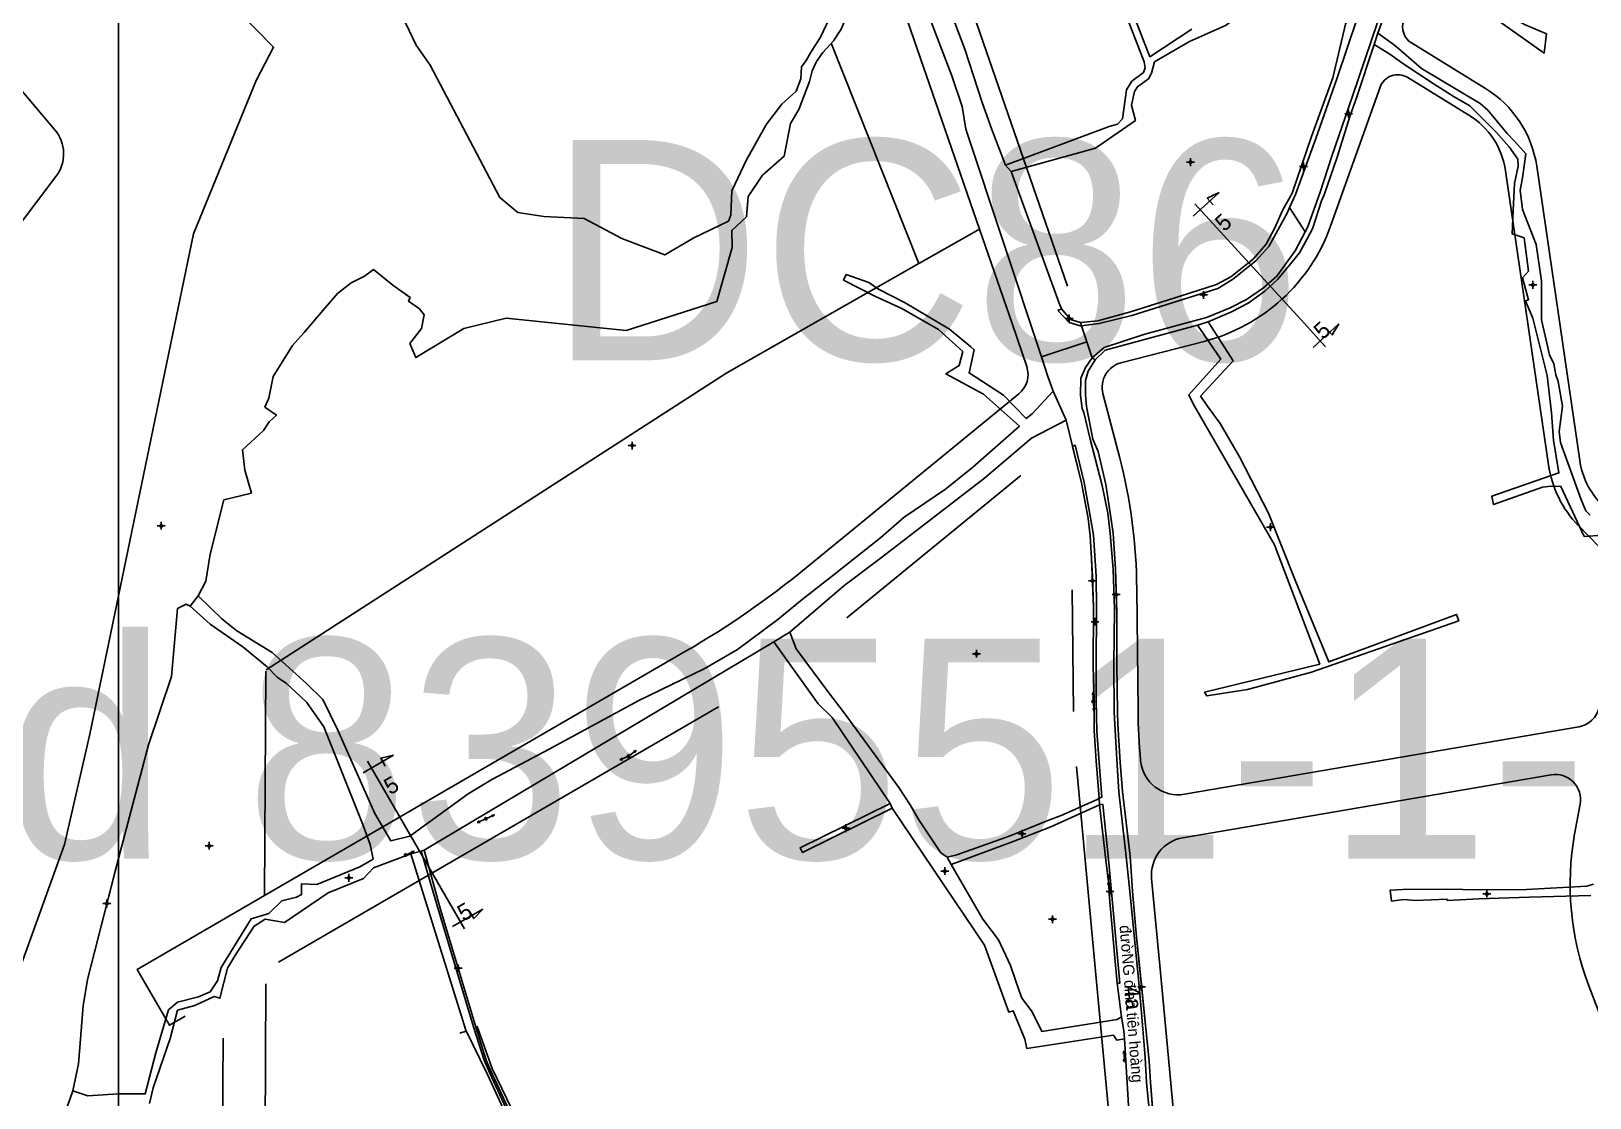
# Model space of a CAD drawing. Extents: x 548357 to 553070, y 1834500 to 1842500.
# Drawn here: x 550972.2 to 551467.6, y 1838139 to 1838478 of the extents above; entities that cross this region are included whole.
import ezdxf

# ---------------------------------------------------------------- set-up
doc = ezdxf.new("R2010")
doc.units = 0
for name, color, linetype in [('Level 10', 7, 'Continuous'), ('Level 11', 7, 'Continuous'), ('Level 13', 7, 'Continuous'), ('Level 2', 7, 'Continuous'), ('Level 24', 7, 'Continuous'), ('Level 30', 7, 'Continuous'), ('Level 4', 7, 'Continuous'), ('Level 52', 7, 'Continuous'), ('Level 55', 7, 'Continuous'), ('Level 61', 7, 'Continuous'), ('Level 62', 7, 'Continuous'), ('Level 7', 7, 'Continuous')]:
    doc.layers.add(name, color=color, linetype=linetype)

# ---------------------------------------------------------------- blocks, each defined once
blk = doc.blocks.new('LAIDI2')
at = {"layer": 'Level 24'}
for p, q in [((0, 0), (0.3, 0)), ((0, 0), (0, 0)), ((0.217, 0.029), (0.3, 0)), ((0.217, -0.029), (0.3, 0))]:
    blk.add_line(p, q, dxfattribs=at)
blk.add_circle((0, 0), 0.04, dxfattribs=at)

msp = doc.modelspace()

# ---------------------------------------------------------------- linework, layer by layer
at = {"layer": 'Level 10'}
for p, q in [((551400.19, 1838477.38), (551406.92, 1838496.11)), ((551399.03, 1838473.84), (551400.19, 1838477.38)), ((551281.9, 1838435.45), (551283.71, 1838433.45)), ((551372.19, 1838421.95), (551377.19, 1838414.27)), ((551305.74, 1838385.49), (551306.1, 1838384.4)), ((551306.1, 1838384.4), (551307.76, 1838379.3)), ((551342.92, 1838384.62), (551346.29, 1838385.68)), ((551293.31, 1838374.51), (551307.76, 1838379.3)), ((551307.76, 1838379.3), (551309.42, 1838374.2)), ((551309.42, 1838374.2), (551310.42, 1838373.57)), ((551297.01, 1838363.62), (551301.15, 1838354.45)), ((551301.15, 1838354.45), (551306.03, 1838334.46)), ((551309.28, 1838310.48), (551309.9, 1838294.89)), ((551316.83, 1838307.1), (551317.32, 1838292.45)), ((551022.77, 1838295.27), (551025.35, 1838298.62)), ((551208.31, 1838283.97), (551213.37, 1838286.99)), ((551097.12, 1838217.75), (551208.31, 1838283.97)), ((551245.27, 1838232.61), (551245.85, 1838231.11)), ((551311.64, 1838234.31), (551311.79, 1838232.12)), ((551092.9, 1838216.55), (551096.17, 1838217.45)), ((551096.17, 1838217.45), (551097.12, 1838217.75)), ((551097.12, 1838217.75), (551102.35, 1838198.86)), ((551263.37, 1838215.57), (551264.63, 1838213.16)), ((550990.09, 1838176.67), (551000, 1838215.06)), ((551323.58, 1838190.06), (551327.53, 1838150.7)), ((551317.37, 1838175.43), (551318.77, 1838164.81)), ((551327.53, 1838150.7), (551327.94, 1838144.01)), ((550984.64, 1838138.86), (550985.51, 1838141.24)), ((551327.94, 1838144.01), (551330.22, 1838115.33))]:
    msp.add_line(p, q, dxfattribs=at)
for points in [[(550961.87, 1838161.58), (550982.87, 1838219.58), (550990.87, 1838254.58), (551000, 1838298.56), (551023.87, 1838413.58), (551043.69, 1838462.33), (551049.25, 1838472.97), (551032.61, 1838490.02), (551026.99, 1838500), (551021.33, 1838510.07), (551008.69, 1838545.24), (551000.49, 1838548.63), (551000, 1838548.49), (550990.43, 1838545.81), (550971.35, 1838545.9)], [(551377.19, 1838414.27), (551377.9, 1838415.6), (551381.78, 1838426.57), (551385.6, 1838438.34), (551392.23, 1838457.39), (551400.13, 1838480.76), (551405.72, 1838496.55), (551407.1, 1838500), (551408.54, 1838503.6), (551416.34, 1838522.6), (551420.14, 1838530), (551420.69, 1838529.71), (551421.1, 1838529.37)], [(551250.53, 1838512.97), (551257.24, 1838502.91), (551261.03, 1838494.77), (551263.42, 1838487.14), (551263.75, 1838486.02), (551268.95, 1838472.33), (551274.43, 1838455.41), (551277.53, 1838446.82), (551281.9, 1838435.45)], [(551243.71, 1838507.71), (551254.11, 1838491.94), (551264.88, 1838463.83), (551268.13, 1838454.13), (551269.29, 1838446.9), (551293.31, 1838374.51)], [(551407.83, 1838499.21), (551429.39, 1838489.02), (551436.15, 1838486.55), (551441.5, 1838483.25), (551446.83, 1838480.2), (551453.81, 1838477.17), (551453.11, 1838471.05), (551438.87, 1838481.06), (551431.62, 1838485.05), (551406.92, 1838496.11)], [(551281.9, 1838435.45), (551314.88, 1838447.77), (551317.47, 1838448.53), (551319.06, 1838450.19), (551320.32, 1838459.4), (551322.06, 1838462.12), (551325.74, 1838464.89), (551326.26, 1838466.34), (551326, 1838468.31), (551314.69, 1838497.32)], [(551283.71, 1838433.45), (551310.51, 1838440.86), (551323.18, 1838449.69), (551321.98, 1838454.47), (551322.87, 1838458.82), (551323.81, 1838460.37), (551327.38, 1838462.92), (551328.26, 1838464.67), (551329.27, 1838468.26), (551340.36, 1838474.75), (551351.79, 1838479.86), (551359.33, 1838485.11), (551367.14, 1838489.18), (551373.74, 1838492.05), (551378.2, 1838496.22), (551386.25, 1838490.42), (551392.53, 1838485.69)], [(551318.77, 1838493.16), (551327.8, 1838469.91), (551341.15, 1838478.7)], [(551091.18, 1838480.67), (551094.56, 1838473.62), (551099, 1838467.22), (551121.18, 1838425.14), (551126.87, 1838420.44), (551135.12, 1838419.17), (551147.95, 1838418.49), (551159.91, 1838412.17), (551166.58, 1838409.57), (551173.62, 1838406.9), (551182.79, 1838412.33), (551193.88, 1838417.61), (551194.55, 1838419.51), (551194.93, 1838427.3), (551199.53, 1838437.18), (551205.96, 1838448.43), (551210.8, 1838454.79), (551215.39, 1838458.96), (551216.82, 1838462.88), (551217.07, 1838466.7), (551218.51, 1838468.76), (551219.94, 1838471.13), (551223.1, 1838476.1), (551227.87, 1838486.19)], [(551305.74, 1838385.49), (551311.24, 1838386.02), (551321.67, 1838388.8), (551337.43, 1838393.82), (551348.93, 1838397.48), (551353.48, 1838399.95), (551360.62, 1838405.6), (551364.78, 1838410.37), (551367.5, 1838415.49), (551369.98, 1838421.08), (551373.01, 1838426.58), (551379.14, 1838444.51), (551385.95, 1838463.18), (551389.95, 1838480.24), (551392.53, 1838485.69)], [(551392.53, 1838485.69), (551394.42, 1838484.75), (551393.77, 1838482.42), (551387.17, 1838462.86), (551380.48, 1838443.89), (551374.06, 1838426.12), (551372.19, 1838421.95)], [(551025.35, 1838298.62), (551027.7, 1838303.21), (551029.16, 1838311.85), (551033.49, 1838329.14), (551042.21, 1838331.2), (551040.17, 1838338.53), (551039.4, 1838345.02), (551046.03, 1838351.07), (551047.89, 1838353.83), (551050.19, 1838356.01), (551046.5, 1838358.54), (551047.72, 1838361.4), (551049.1, 1838368.31), (551055.32, 1838378.18), (551059, 1838382.27), (551063.14, 1838387.14), (551069.57, 1838394.61), (551073.91, 1838398.08), (551078.17, 1838400.2), (551081, 1838402.25), (551087.15, 1838397.26), (551092.65, 1838393.37), (551092.19, 1838392.25), (551095.62, 1838389.76), (551097.12, 1838387.87), (551096.25, 1838383.58), (551092.6, 1838378.76), (551094.52, 1838374.28), (551109.69, 1838383.52), (551123.22, 1838386.83), (551161.31, 1838382.92), (551190.2, 1838392.12), (551194.99, 1838409.29), (551194.91, 1838414.72), (551199.54, 1838419.08), (551200.15, 1838425.5), (551204.7, 1838432.32), (551211.51, 1838438.33), (551213.6, 1838448.7), (551216.19, 1838453.16), (551219.59, 1838461.99), (551220.45, 1838465.47), (551221.79, 1838468.42), (551223.81, 1838471.28), (551227.26, 1838474.99), (551229.64, 1838478.7)], [(551346.29, 1838385.68), (551353.71, 1838388.86), (551359.07, 1838391.58), (551364.34, 1838395.41), (551368.38, 1838399.09), (551371.62, 1838403.01), (551375.39, 1838407.59), (551377.86, 1838412.23), (551379.45, 1838415.23), (551382.38, 1838424.08), (551383.16, 1838425.97), (551387.26, 1838438.01), (551391.32, 1838450.9), (551393.43, 1838456.85), (551399.03, 1838473.84)], [(551399.03, 1838473.84), (551404.1, 1838470.68), (551408.45, 1838467.52), (551418.18, 1838461.22), (551424.5, 1838457.21), (551429.43, 1838454.29), (551437.9, 1838445.79), (551441.93, 1838441.24), (551444.69, 1838437.39), (551444.88, 1838435.08), (551443.72, 1838429.63), (551443.23, 1838421.03), (551442.92, 1838413.66), (551446.71, 1838412.33), (551448.11, 1838401.74), (551446.2, 1838399.61), (551448.15, 1838392.7), (551447.2, 1838392.31), (551449.5, 1838386.78), (551454.03, 1838368.61), (551455.47, 1838356.7), (551456.07, 1838348.03), (551457.77, 1838337.62), (551436.45, 1838330.25), (551437, 1838327.59), (551452.58, 1838333.07), (551455.28, 1838333.48), (551458.44, 1838333.33), (551465.82, 1838317.46), (551471.6, 1838317.82)], [(551400.19, 1838477.38), (551405.09, 1838473.92), (551406.81, 1838472.49), (551411.66, 1838468.33), (551414.11, 1838466.12), (551432.78, 1838455.01), (551435.16, 1838452.89), (551441.29, 1838445.54), (551443.81, 1838442.97), (551447.3, 1838439.09), (551446.2, 1838431.47), (551445.47, 1838427.49), (551446.23, 1838421.35), (551450.57, 1838410.25), (551452.22, 1838398.71), (551452.24, 1838386.34), (551454.81, 1838375.17), (551456.15, 1838372.26), (551456.79, 1838368.82), (551457.58, 1838366.72), (551458.91, 1838358.83), (551457.83, 1838350.81), (551458.32, 1838347.31), (551464.77, 1838329.42), (551466.36, 1838325.63), (551467.75, 1838324.2)], [(551283.71, 1838433.45), (551298.98, 1838391.54), (551299.74, 1838389.82)], [(551306.1, 1838384.4), (551311.71, 1838385.11), (551322.08, 1838387.63), (551349.36, 1838396.26), (551354.09, 1838399.1), (551361.48, 1838405.01), (551365.61, 1838409.59), (551371.43, 1838420.24), (551372.19, 1838421.95)], [(551309.42, 1838374.2), (551313.27, 1838377.46), (551326.17, 1838381.74), (551345.81, 1838387.01), (551353.26, 1838390.12), (551358.48, 1838392.75), (551363.92, 1838396.49), (551368.18, 1838400.15), (551373.99, 1838408.27), (551377.19, 1838414.27)], [(551025.35, 1838298.62), (551032.87, 1838291.25), (551037.64, 1838287.48), (551048.83, 1838280.58), (551059.76, 1838270.73), (551064.96, 1838265.63), (551069.56, 1838256.09), (551081.47, 1838229.39), (551086.59, 1838220.75), (551092.62, 1838222.23), (551111.13, 1838235.6), (551118.85, 1838240.32), (551136.89, 1838249.88), (551165.31, 1838265.33), (551186.16, 1838275.37), (551196.77, 1838281.56), (551209.51, 1838291.04), (551217.32, 1838297.46), (551227.42, 1838305.33), (551242.23, 1838317.09), (551249.73, 1838323.62), (551262.87, 1838332.44), (551271.48, 1838339.48), (551286.34, 1838352.47), (551274.92, 1838362.69), (551262.9, 1838369.12), (551267.17, 1838371.77), (551268.29, 1838376.24), (551260.61, 1838383.2), (551248.98, 1838389.91), (551240.57, 1838393.69), (551230.46, 1838398.93), (551231.23, 1838400.66), (551238.47, 1838398.19), (551241.56, 1838396.04), (551250, 1838391.68), (551264.06, 1838383.36), (551270.85, 1838377.7), (551271.94, 1838376.75), (551270.34, 1838369.4), (551281.26, 1838362.32), (551288.48, 1838354.9), (551290.32, 1838356.37), (551297.01, 1838363.62)], [(551299.74, 1838389.82), (551298.55, 1838389.25), (551302.18, 1838385.4), (551305.65, 1838384.34), (551306.1, 1838384.4)], [(551299.74, 1838389.82), (551302.56, 1838386.43), (551305.74, 1838385.49)], [(551310.42, 1838373.57), (551313.57, 1838376.64), (551342.92, 1838384.62)], [(551346.29, 1838385.68), (551354.27, 1838373.23), (551343.9, 1838362.04), (551346.58, 1838358.16), (551350.08, 1838353.39), (551356.32, 1838342.8), (551365.48, 1838324.88), (551373.98, 1838303.51), (551384.62, 1838277.6), (551425.19, 1838292.68), (551425.96, 1838290.63), (551379.14, 1838274.35), (551358.8, 1838268.79), (551345.88, 1838266.77), (551345.15, 1838267.96), (551381.79, 1838276.86), (551367.41, 1838314.82), (551341.56, 1838359.57), (551340.14, 1838362.47), (551350.29, 1838373.83), (551342.92, 1838384.62)], [(551293.31, 1838374.51), (551295.37, 1838368.31), (551297.01, 1838363.62)], [(551329.69, 1838114.05), (551326.74, 1838143.91), (551326.26, 1838151.82), (551325.13, 1838166.04), (551324.12, 1838176.7), (551321.44, 1838204.58), (551320.23, 1838215.73), (551317.96, 1838236.31), (551317.35, 1838244.87), (551316.62, 1838257.68), (551316.47, 1838261.69), (551316.38, 1838276.77), (551316.54, 1838294.22), (551316.15, 1838307.01), (551315.14, 1838318.39), (551314.39, 1838324.86), (551312.62, 1838333.66), (551308.85, 1838348.35), (551306.79, 1838356.79), (551306.29, 1838358.13), (551305.7, 1838362.27), (551305.83, 1838367.73), (551307.29, 1838371.14), (551309.42, 1838374.2)], [(551310.42, 1838373.57), (551308.2, 1838370.01), (551307.32, 1838367.04), (551307.35, 1838362.41), (551307.6, 1838358.78), (551309.69, 1838348.4), (551311.4, 1838344.5), (551313.78, 1838333.91), (551315.19, 1838325), (551316.15, 1838318.51), (551316.83, 1838307.1)], [(551213.37, 1838286.99), (551230.49, 1838301.77), (551242.51, 1838310.74), (551275.26, 1838335.94), (551290.13, 1838348.69), (551301.15, 1838354.45)], [(551306.03, 1838334.46), (551303.23, 1838345.99), (551304.06, 1838346.41), (551306.87, 1838334.59), (551308.94, 1838323.39), (551309.82, 1838317.91), (551310.72, 1838304.82), (551310.84, 1838294.81), (551310.7, 1838276.01), (551310.73, 1838265.34), (551310.93, 1838255.53), (551311.68, 1838245.65), (551312.47, 1838234.56), (551311.64, 1838234.31)], [(551306.03, 1838334.46), (551308.18, 1838323.2), (551308.79, 1838317.69), (551309.28, 1838310.48)], [(551309.28, 1838310.48), (551309.51, 1838304.63), (551309.9, 1838294.89)], [(551316.83, 1838307.1), (551317.16, 1838297.41), (551317.32, 1838292.45)], [(551022.77, 1838295.27), (551029.15, 1838289.56), (551039.46, 1838282.35), (551047.24, 1838275.99), (551050.45, 1838272.71), (551053.43, 1838270.67), (551057.82, 1838266.57), (551059.81, 1838264.66), (551065.29, 1838256.91), (551077.67, 1838225.89), (551079.98, 1838219.5), (551080.93, 1838214.89), (551076.64, 1838212.41), (551063.04, 1838206.82), (551058.12, 1838207.03), (551058.13, 1838203.65), (551056.55, 1838202.86), (551051.89, 1838201.69), (551047.77, 1838197.66), (551042.17, 1838195.95), (551032.64, 1838180.46), (551031.5, 1838176.22), (551029.16, 1838172.7), (551025.42, 1838171.11), (551018.73, 1838169.4), (551015.84, 1838166.98), (551011.88, 1838153.34), (551008.49, 1838140.3), (551000, 1838140.36), (550990.29, 1838139.69), (550985.51, 1838141.24)], [(551000, 1838215.06), (551009.51, 1838251.22), (551016.81, 1838272.92), (551018.69, 1838294.53), (551021.48, 1838295.9), (551022.77, 1838295.27)], [(551309.9, 1838294.89), (551309.73, 1838275.99), (551310.05, 1838265.39), (551310.09, 1838255.82), (551310.74, 1838246.06), (551311.64, 1838234.31)], [(551317.32, 1838292.45), (551317.33, 1838276.65), (551317.47, 1838261.56), (551317.58, 1838257.81), (551318.3, 1838245.62), (551319.1, 1838236.38), (551321.53, 1838215.83), (551322.11, 1838206.33), (551322.31, 1838204.6), (551323.58, 1838190.06)], [(551213.37, 1838286.99), (551215.41, 1838281.69), (551226.04, 1838267.35), (551230.3, 1838261.82), (551247.98, 1838237.71), (551251.62, 1838232.18), (551254.3, 1838227.44), (551261.37, 1838216.94), (551263.37, 1838215.57)], [(551208.31, 1838283.97), (551222.38, 1838264.27), (551226.82, 1838259.9), (551245.27, 1838232.61)], [(551245.27, 1838232.61), (551216.6, 1838218.45), (551217.38, 1838216.99), (551245.85, 1838231.11)], [(551245.85, 1838231.11), (551275.17, 1838187.54), (551282.99, 1838166.3), (551284.35, 1838166.72), (551288.08, 1838157.71), (551288.71, 1838154.67), (551316.26, 1838158.9), (551317.26, 1838157.4), (551319.69, 1838157.76)], [(551263.37, 1838215.57), (551266.42, 1838216.28), (551283.39, 1838222.3), (551295.32, 1838227.16), (551299.61, 1838228.75), (551310.83, 1838233.74), (551311.64, 1838234.31)], [(551264.63, 1838213.16), (551284.36, 1838220.5), (551296.29, 1838225.17), (551311.79, 1838232.12)], [(551311.79, 1838232.12), (551312.78, 1838232.35), (551314.78, 1838213.71), (551318.2, 1838175.44), (551317.37, 1838175.43)], [(551311.79, 1838232.12), (551313.89, 1838213.64), (551314.77, 1838206.99), (551314.81, 1838203.77), (551316.62, 1838183.54), (551317.37, 1838175.43)], [(551009.83, 1838137.24), (551011.05, 1838142.22), (551016.4, 1838157.88), (551018.75, 1838166.86), (551024.25, 1838168.33), (551030.34, 1838171.28), (551032.21, 1838170.71), (551034.59, 1838180.27), (551037.15, 1838184.51), (551043.09, 1838193.64), (551046.65, 1838195.87), (551052.78, 1838194.81), (551066.59, 1838204.14), (551077.85, 1838208.74), (551081.01, 1838212.11), (551092.9, 1838216.55)], [(551092.9, 1838216.55), (551110.36, 1838160.49), (551117.26, 1838146.46), (551131.39, 1838115.98), (551133.85, 1838110.14), (551134.17, 1838109.34), (551140.74, 1838091.3), (551143.95, 1838083.58), (551148.52, 1838071.96), (551153.62, 1838058.21), (551154.69, 1838054.67)], [(551154.69, 1838054.67), (551155.58, 1838054.81), (551154.18, 1838058.4), (551144.8, 1838083.12), (551141.61, 1838091.61), (551134.93, 1838109.63), (551134.67, 1838110.37), (551132.05, 1838116.38), (551117.96, 1838146.88), (551116.16, 1838150.97), (551112.93, 1838161.3), (551101.67, 1838198.73), (551096.17, 1838217.45)], [(550990.09, 1838176.67), (550998.85, 1838210.69), (551000, 1838215.06)], [(551264.63, 1838213.16), (551274.71, 1838195.77), (551279.62, 1838189.22), (551283.48, 1838181.06), (551286.23, 1838173.03), (551287.12, 1838170.69), (551290.19, 1838166.66), (551291.75, 1838163.57), (551293.42, 1838160.14), (551317.43, 1838163.91), (551318.77, 1838164.81)], [(551467.95, 1838203.3), (551448.32, 1838202.83), (551432.33, 1838202.26), (551422.24, 1838201.76), (551422.18, 1838202.22), (551412.24, 1838201.7), (551408.44, 1838202.02), (551404.57, 1838201.54), (551404.2, 1838205.08), (551408.17, 1838205.23), (551421.98, 1838205.3), (551432.56, 1838205.16), (551447.5, 1838205.21), (551466.64, 1838206.29), (551468.75, 1838206.89)], [(551102.35, 1838198.86), (551107.9, 1838180.28), (551113.51, 1838161.48)], [(551102.35, 1838198.86), (551107.9, 1838180.28), (551113.51, 1838161.48)], [(551323.58, 1838190.06), (551324.38, 1838182.1), (551327.53, 1838150.7)], [(550985.51, 1838141.24), (550987.32, 1838149.84), (550988.78, 1838168.24), (550990.09, 1838176.67)], [(551113.51, 1838161.48), (551114.01, 1838161.7), (551118.8, 1838148.4), (551126.52, 1838132.34)], [(551113.51, 1838161.48), (551116.83, 1838151.03), (551118.23, 1838147.84), (551132.5, 1838117), (551135.19, 1838110.85), (551142.29, 1838091.98), (551145.42, 1838083.5), (551154.79, 1838058.61), (551157.73, 1838051.26), (551174.08, 1838024.81), (551180.06, 1838000), (551181.21, 1837995.23), (551185.05, 1837978.33), (551184.44, 1837978.13), (551180.57, 1837995), (551179.36, 1838000), (551173.42, 1838024.53), (551159.49, 1838047.33), (551157.17, 1838050.93), (551155.75, 1838054.2), (551154.64, 1838053.95)], [(551318.77, 1838164.81), (551319.54, 1838160.22), (551319.69, 1838157.76)], [(551330.3, 1838027.79), (551330.32, 1838041.27), (551329.59, 1838049.17), (551325.84, 1838085.62), (551325.09, 1838093.47), (551323.12, 1838120.37), (551322.16, 1838120.16), (551321.99, 1838120.83), (551319.69, 1838157.76)], [(551327.94, 1838144.01), (551328.38, 1838138.38), (551330.22, 1838115.33)]]:
    msp.add_lwpolyline(points, dxfattribs=at)
at = {"layer": 'Level 11'}
for p, q in [((551390.33, 1838451.79), (551389.71, 1838451.79)), ((551390.96, 1838452.41), (551390.33, 1838451.79)), ((551390.33, 1838451.79), (551390.96, 1838451.16)), ((551390.96, 1838453.04), (551390.96, 1838452.41)), ((551391.58, 1838451.79), (551390.96, 1838452.41)), ((551390.96, 1838451.16), (551391.58, 1838451.79)), ((551390.96, 1838451.16), (551390.96, 1838450.54)), ((551392.21, 1838451.79), (551391.58, 1838451.79)), ((551340.09, 1838436.43), (551339.46, 1838436.43)), ((551340.71, 1838437.06), (551340.09, 1838436.43)), ((551340.09, 1838436.43), (551340.71, 1838435.81)), ((551340.71, 1838437.68), (551340.71, 1838437.06)), ((551341.34, 1838436.43), (551340.71, 1838437.06)), ((551340.71, 1838435.81), (551341.34, 1838436.43)), ((551340.71, 1838435.81), (551340.71, 1838435.18)), ((551341.96, 1838436.43), (551341.34, 1838436.43)), ((551375.97, 1838435.04), (551375.34, 1838435.04)), ((551376.59, 1838435.67), (551375.97, 1838435.04)), ((551375.97, 1838435.04), (551376.59, 1838434.42)), ((551376.59, 1838436.29), (551376.59, 1838435.67)), ((551377.22, 1838435.04), (551376.59, 1838435.67)), ((551376.59, 1838434.42), (551377.22, 1838435.04)), ((551376.59, 1838434.42), (551376.59, 1838433.79)), ((551377.84, 1838435.04), (551377.22, 1838435.04)), ((551449.52, 1838398.67), (551449.52, 1838398.04)), ((551344.23, 1838394.19), (551343.61, 1838394.19)), ((551344.86, 1838394.81), (551344.23, 1838394.19)), ((551344.23, 1838394.19), (551344.86, 1838393.56)), ((551344.86, 1838395.44), (551344.86, 1838394.81)), ((551345.48, 1838394.19), (551344.86, 1838394.81)), ((551344.86, 1838393.56), (551345.48, 1838394.19)), ((551346.11, 1838394.19), (551345.48, 1838394.19)), ((551448.9, 1838397.42), (551448.27, 1838397.42)), ((551449.52, 1838398.04), (551448.9, 1838397.42)), ((551448.9, 1838397.42), (551449.52, 1838396.79)), ((551450.15, 1838397.42), (551449.52, 1838398.04)), ((551449.52, 1838396.79), (551450.15, 1838397.42)), ((551449.52, 1838396.79), (551449.52, 1838396.17)), ((551450.77, 1838397.42), (551450.15, 1838397.42)), ((551344.86, 1838393.56), (551344.86, 1838392.94)), ((551301.55, 1838386.75), (551300.92, 1838386.75)), ((551302.17, 1838387.37), (551301.55, 1838386.75)), ((551301.55, 1838386.75), (551302.17, 1838386.12)), ((551302.17, 1838388), (551302.17, 1838387.37)), ((551302.8, 1838386.75), (551302.17, 1838387.37)), ((551302.17, 1838386.12), (551302.8, 1838386.75)), ((551302.17, 1838386.12), (551302.17, 1838385.5)), ((551303.42, 1838386.75), (551302.8, 1838386.75)), ((551162.58, 1838346.31), (551161.96, 1838346.31)), ((551163.21, 1838346.94), (551162.58, 1838346.31)), ((551162.58, 1838346.31), (551163.21, 1838345.69)), ((551163.21, 1838347.56), (551163.21, 1838346.94)), ((551163.83, 1838346.31), (551163.21, 1838346.94)), ((551163.21, 1838345.69), (551163.83, 1838346.31)), ((551163.21, 1838345.69), (551163.21, 1838345.06)), ((551164.46, 1838346.31), (551163.83, 1838346.31)), ((551012.91, 1838320.87), (551012.29, 1838320.87)), ((551013.54, 1838321.49), (551012.91, 1838320.87)), ((551012.91, 1838320.87), (551013.54, 1838320.24)), ((551013.54, 1838322.12), (551013.54, 1838321.49)), ((551014.16, 1838320.87), (551013.54, 1838321.49)), ((551013.54, 1838320.24), (551014.16, 1838320.87)), ((551013.54, 1838320.24), (551013.54, 1838319.62)), ((551014.79, 1838320.87), (551014.16, 1838320.87)), ((551365.47, 1838320.39), (551364.85, 1838320.39)), ((551366.1, 1838321.02), (551365.47, 1838320.39)), ((551365.47, 1838320.39), (551366.1, 1838319.77)), ((551366.1, 1838321.64), (551366.1, 1838321.02)), ((551366.72, 1838320.39), (551366.1, 1838321.02)), ((551366.1, 1838319.77), (551366.72, 1838320.39)), ((551366.1, 1838319.77), (551366.1, 1838319.14)), ((551367.35, 1838320.39), (551366.72, 1838320.39)), ((551309.56, 1838304.58), (551309.56, 1838303.96)), ((551308.94, 1838303.33), (551308.31, 1838303.33)), ((551309.56, 1838303.96), (551308.94, 1838303.33)), ((551308.94, 1838303.33), (551309.56, 1838302.71)), ((551310.19, 1838303.33), (551309.56, 1838303.96)), ((551309.56, 1838302.71), (551310.19, 1838303.33)), ((551309.56, 1838302.71), (551309.56, 1838302.08)), ((551310.81, 1838303.33), (551310.19, 1838303.33)), ((551317.1, 1838299.61), (551316.48, 1838298.99)), ((551317.1, 1838300.24), (551317.1, 1838299.61)), ((551317.73, 1838298.99), (551317.1, 1838299.61)), ((551316.48, 1838298.99), (551315.85, 1838298.99)), ((551316.48, 1838298.99), (551317.1, 1838298.36)), ((551317.1, 1838298.36), (551317.73, 1838298.99)), ((551317.1, 1838298.36), (551317.1, 1838297.74)), ((551318.35, 1838298.99), (551317.73, 1838298.99)), ((551309.71, 1838290.36), (551309.08, 1838290.36)), ((551310.33, 1838290.99), (551309.71, 1838290.36)), ((551309.71, 1838290.36), (551310.33, 1838289.74)), ((551310.33, 1838291.61), (551310.33, 1838290.99)), ((551310.96, 1838290.36), (551310.33, 1838290.99)), ((551310.33, 1838289.74), (551310.96, 1838290.36)), ((551310.33, 1838289.74), (551310.33, 1838289.11)), ((551311.58, 1838290.36), (551310.96, 1838290.36)), ((551272.04, 1838280.19), (551271.42, 1838280.19)), ((551272.67, 1838280.82), (551272.04, 1838280.19)), ((551272.04, 1838280.19), (551272.67, 1838279.57)), ((551272.67, 1838281.44), (551272.67, 1838280.82)), ((551273.29, 1838280.19), (551272.67, 1838280.82)), ((551272.67, 1838279.57), (551273.29, 1838280.19)), ((551273.92, 1838280.19), (551273.29, 1838280.19)), ((551272.67, 1838279.57), (551272.67, 1838278.94)), ((551231.2, 1838225.38), (551230.57, 1838224.75)), ((551231.2, 1838226), (551231.2, 1838225.38)), ((551231.82, 1838224.75), (551231.2, 1838225.38)), ((551028.79, 1838220.41), (551028.79, 1838219.79)), ((551230.57, 1838224.75), (551229.95, 1838224.75)), ((551230.57, 1838224.75), (551231.2, 1838224.13)), ((551231.2, 1838224.13), (551231.82, 1838224.75)), ((551231.2, 1838224.13), (551231.2, 1838223.5)), ((551232.45, 1838224.75), (551231.82, 1838224.75)), ((551286.54, 1838222.96), (551285.91, 1838222.96)), ((551287.16, 1838223.58), (551286.54, 1838222.96)), ((551286.54, 1838222.96), (551287.16, 1838222.33)), ((551287.16, 1838224.21), (551287.16, 1838223.58)), ((551287.79, 1838222.96), (551287.16, 1838223.58)), ((551287.16, 1838222.33), (551287.79, 1838222.96)), ((551287.16, 1838222.33), (551287.16, 1838221.71)), ((551288.41, 1838222.96), (551287.79, 1838222.96)), ((551028.17, 1838219.16), (551027.54, 1838219.16)), ((551028.79, 1838219.79), (551028.17, 1838219.16)), ((551028.17, 1838219.16), (551028.79, 1838218.54)), ((551029.42, 1838219.16), (551028.79, 1838219.79)), ((551028.79, 1838218.54), (551029.42, 1838219.16)), ((551028.79, 1838218.54), (551028.79, 1838217.91)), ((551030.04, 1838219.16), (551029.42, 1838219.16)), ((551261.97, 1838211.12), (551261.35, 1838211.12)), ((551262.6, 1838211.74), (551261.97, 1838211.12)), ((551261.97, 1838211.12), (551262.6, 1838210.49)), ((551262.6, 1838212.37), (551262.6, 1838211.74)), ((551263.22, 1838211.12), (551262.6, 1838211.74)), ((551262.6, 1838210.49), (551263.22, 1838211.12)), ((551262.6, 1838210.49), (551262.6, 1838209.87)), ((551263.85, 1838211.12), (551263.22, 1838211.12)), ((551072.55, 1838208.98), (551071.93, 1838208.98)), ((551073.18, 1838209.6), (551072.55, 1838208.98)), ((551072.55, 1838208.98), (551073.18, 1838208.35)), ((551073.18, 1838210.23), (551073.18, 1838209.6)), ((551073.8, 1838208.98), (551073.18, 1838209.6)), ((551073.18, 1838208.35), (551073.8, 1838208.98)), ((551073.18, 1838208.35), (551073.18, 1838207.73)), ((551074.43, 1838208.98), (551073.8, 1838208.98)), ((551315.1, 1838205.84), (551315.1, 1838205.22)), ((550995.69, 1838200.81), (550995.06, 1838200.81)), ((550996.31, 1838201.43), (550995.69, 1838200.81)), ((550995.69, 1838200.81), (550996.31, 1838200.18)), ((550996.31, 1838202.06), (550996.31, 1838201.43)), ((550996.94, 1838200.81), (550996.31, 1838201.43)), ((550996.31, 1838200.18), (550996.94, 1838200.81)), ((550997.56, 1838200.81), (550996.94, 1838200.81)), ((551314.47, 1838204.59), (551313.85, 1838204.59)), ((551315.1, 1838205.22), (551314.47, 1838204.59)), ((551314.47, 1838204.59), (551315.1, 1838203.97)), ((551315.72, 1838204.59), (551315.1, 1838205.22)), ((551315.1, 1838203.97), (551315.72, 1838204.59)), ((551315.1, 1838203.97), (551315.1, 1838203.34)), ((551316.35, 1838204.59), (551315.72, 1838204.59)), ((551434.23, 1838203.91), (551433.61, 1838203.91)), ((551434.86, 1838204.54), (551434.23, 1838203.91)), ((551434.23, 1838203.91), (551434.86, 1838203.29)), ((551434.86, 1838205.16), (551434.86, 1838204.54)), ((551435.48, 1838203.91), (551434.86, 1838204.54)), ((551434.86, 1838203.29), (551435.48, 1838203.91)), ((551434.86, 1838203.29), (551434.86, 1838202.66)), ((551436.11, 1838203.91), (551435.48, 1838203.91)), ((550996.31, 1838200.18), (550996.31, 1838199.56)), ((551296.22, 1838195.78), (551295.59, 1838195.78)), ((551296.84, 1838196.4), (551296.22, 1838195.78)), ((551296.22, 1838195.78), (551296.84, 1838195.15)), ((551296.84, 1838197.03), (551296.84, 1838196.4)), ((551297.47, 1838195.78), (551296.84, 1838196.4)), ((551296.84, 1838195.15), (551297.47, 1838195.78)), ((551298.09, 1838195.78), (551297.47, 1838195.78)), ((551296.84, 1838195.15), (551296.84, 1838194.53)), ((551107.92, 1838180.83), (551107.3, 1838180.21)), ((551107.92, 1838181.46), (551107.92, 1838180.83)), ((551108.55, 1838180.21), (551107.92, 1838180.83)), ((551107.3, 1838180.21), (551106.67, 1838180.21)), ((551107.3, 1838180.21), (551107.92, 1838179.58)), ((551107.92, 1838179.58), (551108.55, 1838180.21)), ((551107.92, 1838179.58), (551107.92, 1838178.96)), ((551109.17, 1838180.21), (551108.55, 1838180.21)), ((551324.54, 1838174.29), (551323.91, 1838174.29)), ((551325.16, 1838174.91), (551324.54, 1838174.29)), ((551324.54, 1838174.29), (551325.16, 1838173.66)), ((551325.16, 1838175.54), (551325.16, 1838174.91)), ((551325.79, 1838174.29), (551325.16, 1838174.91)), ((551325.16, 1838173.66), (551325.79, 1838174.29)), ((551325.16, 1838173.66), (551325.16, 1838173.04)), ((551326.41, 1838174.29), (551325.79, 1838174.29))]:
    msp.add_line(p, q, dxfattribs=at)
for centre in [(551390.96, 1838451.79), (551340.71, 1838436.43), (551376.59, 1838435.04), (551344.86, 1838394.19), (551449.52, 1838397.42), (551302.17, 1838386.75), (551163.21, 1838346.31), (551013.54, 1838320.87), (551366.1, 1838320.39), (551309.56, 1838303.33), (551317.1, 1838298.99), (551310.33, 1838290.36), (551272.67, 1838280.19), (551231.2, 1838224.75), (551287.16, 1838222.96), (551028.79, 1838219.16), (551262.6, 1838211.12), (551073.18, 1838208.98), (550996.31, 1838200.81), (551315.1, 1838204.59), (551434.86, 1838203.91), (551296.84, 1838195.78), (551107.92, 1838180.21), (551325.16, 1838174.29)]:
    msp.add_circle(centre, 0.15, dxfattribs=at)
at = {"layer": 'Level 13'}
for points in [[(551341.55, 1838419.21), (551349.76, 1838426.73)], [(551349.76, 1838426.73), (551346, 1838424.94), (551347.92, 1838422.85)], [(551342.08, 1838423.13), (551348.91, 1838415.66)], [(551348.91, 1838415.66), (551376.79, 1838385.2)], [(551383.62, 1838377.73), (551376.79, 1838385.2)], [(551379.67, 1838377.54), (551387.89, 1838385.06)], [(551387.89, 1838385.06), (551385.77, 1838381.48), (551383.86, 1838383.57)], [(551077.76, 1838242.3), (551087.39, 1838247.89)], [(551079.12, 1838246.01), (551084.2, 1838237.26)], [(551087.39, 1838247.89), (551083.34, 1838246.94), (551084.76, 1838244.49)], [(551084.2, 1838237.26), (551104.92, 1838201.54)], [(551110, 1838192.78), (551104.92, 1838201.54)], [(551106.1, 1838193.45), (551115.73, 1838199.03)], [(551115.73, 1838199.03), (551112.9, 1838195.99), (551111.48, 1838198.44)]]:
    msp.add_lwpolyline(points, dxfattribs=at)
at = {"layer": 'Level 2'}
for p, q in [((551227.87, 1838486.19), (551223.1, 1838476.1)), ((551223.81, 1838471.28), (551227.26, 1838474.99)), ((551220.45, 1838465.47), (551221.79, 1838468.42)), ((551221.79, 1838468.42), (551223.81, 1838471.28)), ((551199.53, 1838437.18), (551194.93, 1838427.3)), ((551126.87, 1838420.44), (551121.18, 1838425.14)), ((551199.54, 1838419.08), (551200.15, 1838425.5)), ((551063.14, 1838387.14), (551069.57, 1838394.61)), ((551161.31, 1838382.92), (551190.2, 1838392.12)), ((551049.1, 1838368.31), (551055.32, 1838378.18)), ((551050.19, 1838356.01), (551046.5, 1838358.54)), ((551039.4, 1838345.02), (551046.03, 1838351.07)), ((551040.17, 1838338.53), (551039.4, 1838345.02)), ((551029.16, 1838311.85), (551033.49, 1838329.14)), ((551022.77, 1838295.27), (551025.35, 1838298.62))]:
    msp.add_line(p, q, dxfattribs=at)
for points in [[(550971.35, 1838545.9), (550990.43, 1838545.81), (551000, 1838548.49), (551000.49, 1838548.63), (551008.69, 1838545.24), (551021.33, 1838510.07), (551026.99, 1838500), (551032.61, 1838490.02), (551049.25, 1838472.97), (551043.69, 1838462.33), (551023.87, 1838413.58), (551000, 1838298.56), (550990.87, 1838254.58), (550982.87, 1838219.58), (550961.87, 1838161.58)], [(551094.56, 1838473.62), (551091.18, 1838480.67), (551086.26, 1838491.59)], [(551227.26, 1838474.99), (551229.64, 1838478.7), (551230.91, 1838481.59)], [(551121.18, 1838425.14), (551099, 1838467.22), (551094.56, 1838473.62)], [(551223.1, 1838476.1), (551219.94, 1838471.13), (551218.51, 1838468.76)], [(551218.51, 1838468.76), (551217.07, 1838466.7), (551216.82, 1838462.88), (551215.39, 1838458.96), (551210.8, 1838454.79), (551205.96, 1838448.43), (551199.53, 1838437.18)], [(551200.15, 1838425.5), (551204.7, 1838432.32), (551211.51, 1838438.33), (551213.6, 1838448.7), (551216.19, 1838453.16), (551219.59, 1838461.99), (551220.45, 1838465.47)], [(551194.93, 1838427.3), (551194.55, 1838419.51), (551193.88, 1838417.61), (551182.79, 1838412.33)], [(551147.95, 1838418.49), (551135.12, 1838419.17), (551126.87, 1838420.44)], [(551182.79, 1838412.33), (551173.62, 1838406.9), (551166.58, 1838409.57), (551159.91, 1838412.17), (551147.95, 1838418.49)], [(551190.2, 1838392.12), (551194.99, 1838409.29), (551194.91, 1838414.72), (551199.54, 1838419.08)], [(551069.57, 1838394.61), (551073.91, 1838398.08), (551078.17, 1838400.2), (551081, 1838402.25), (551087.15, 1838397.26), (551092.65, 1838393.37)], [(551092.65, 1838393.37), (551092.19, 1838392.25), (551095.62, 1838389.76), (551097.12, 1838387.87)], [(551055.32, 1838378.18), (551059, 1838382.27), (551063.14, 1838387.14)], [(551097.12, 1838387.87), (551096.25, 1838383.58), (551092.6, 1838378.76)], [(551092.6, 1838378.76), (551094.52, 1838374.28), (551109.69, 1838383.52), (551123.22, 1838386.83), (551161.31, 1838382.92)], [(551046.5, 1838358.54), (551047.72, 1838361.4), (551049.1, 1838368.31)], [(551046.03, 1838351.07), (551047.89, 1838353.83), (551050.19, 1838356.01)], [(551033.49, 1838329.14), (551042.21, 1838331.2), (551040.17, 1838338.53)], [(551025.35, 1838298.62), (551027.7, 1838303.21), (551029.16, 1838311.85)], [(551009.51, 1838251.22), (551016.81, 1838272.92), (551018.69, 1838294.53), (551021.48, 1838295.9), (551022.77, 1838295.27)], [(550988.78, 1838168.24), (550990.09, 1838176.67), (550998.85, 1838210.69), (551000, 1838215.06), (551009.51, 1838251.22)], [(550985.51, 1838141.24), (550987.32, 1838149.84), (550988.78, 1838168.24)], [(550963.26, 1838099.42), (550981.89, 1838131.32), (550984.64, 1838138.86), (550985.51, 1838141.24)]]:
    msp.add_lwpolyline(points, dxfattribs=at)
at = {"layer": 'Level 30'}
for p, q in [((551269.23, 1838490.78), (551301.64, 1838397.01)), ((551249.84, 1838484.11), (551273.68, 1838415.16)), ((550956.84, 1838473.72), (550979.68, 1838446.83)), ((551226.53, 1838474.2), (551254.33, 1838404.15)), ((551410.97, 1838474.28), (551434.44, 1838459.83)), ((551409.72, 1838463.31), (551429.2, 1838451.32)), ((551385.33, 1838416.33), (551400.93, 1838460.21)), ((551440.83, 1838433.64), (551454.5, 1838340.18)), ((551450.73, 1838435.09), (551464.4, 1838341.63)), ((550930.3, 1838366.08), (550980.1, 1838431.81)), ((551254.33, 1838404.15), (551273.68, 1838415.16)), ((551318.6, 1838372.62), (551345.01, 1838379.44)), ((551218.52, 1838307.45), (551286.11, 1838362.77)), ((551312.86, 1838362.85), (551318.09, 1838342.79)), ((551231.5, 1838291.58), (551286.75, 1838336.8)), ((551463.96, 1838320.93), (551476.99, 1838307.44)), ((551303.11, 1838300.5), (551303.51, 1838261.84)), ((551323.61, 1838300.65), (551324.01, 1838262.05)), ((551046.43, 1838203.33), (551180.41, 1838281.06)), ((551046.43, 1838203.33), (551046.76, 1838274.6)), ((551050.79, 1838182.16), (551190.7, 1838263.32)), ((551338.81, 1838235.5), (551464.08, 1838256.91)), ((551324.83, 1838246.3), (551324.84, 1838246.21)), ((551338.27, 1838221.71), (551455.29, 1838241.71)), ((551462.79, 1838222.88), (551464.51, 1838232.4)), ((551045.94, 1837987.36), (551046.81, 1838175.27)), ((551467.27, 1838174.66), (551480.79, 1838139.22)), ((551032.44, 1837987.42), (551033.23, 1838158.04))]:
    msp.add_line(p, q, dxfattribs=at)
for points in [[(551273.68, 1838415.16), (551284.05, 1838385.16), (551288.63, 1838371.5)], [(551046.9, 1838275.09), (551193.35, 1838369.49), (551254.33, 1838404.15)], [(551304.42, 1838244.39), (551310.94, 1838174.73), (551324.12, 1838033.76), (551328.17, 1837987.16)], [(551328.35, 1838208.76), (551331.36, 1838176.65), (551344.54, 1838035.61), (551348.46, 1837990.5)], [(551021.21, 1838165), (551016.18, 1838162.08), (551005.89, 1838179.81), (551046.43, 1838203.33)]]:
    msp.add_lwpolyline(points, dxfattribs=at)
for centre, radius, start, end in [((551414.11, 1838479.39), 6, 160.4344, 238.3852), ((551406.58, 1838458.2), 6, 58.3852, 160.4344), ((551416.1, 1838430.03), 35, 8.3188, 58.3852), ((551416.1, 1838430.03), 25, 8.3188, 58.3852), ((550970.54, 1838439.06), 12, 322.8512, 40.348), ((551330.45, 1838435.84), 58.25, 284.4823, 340.4344), ((551281.05, 1838368.96), 8, 309.2959, 18.5369), ((551320.6, 1838364.87), 8, 104.4823, 194.6293), ((551153.36, 1838299.79), 170.25, 0.2892, 14.6293), ((551489.13, 1838345.24), 35, 188.3188, 224.0029), ((551489.13, 1838345.24), 25, 188.3188, 224.0029), ((551035.01, 1838531.68), 289.75, 300.1199, 309.2959), ((551513.75, 1838264.01), 189.75, 180.5917, 185.3545), ((551462.73, 1838264.8), 8, 279.7002, 348.4711), ((551336.78, 1838247.33), 12, 185.3545, 279.7002), ((551456.64, 1838233.83), 8, 349.745, 99.7002), ((551340.29, 1838209.88), 12, 99.7002, 185.3545), ((551551.6, 1838206.82), 90.25, 169.745, 200.8694)]:
    msp.add_arc(centre, radius, start, end, dxfattribs=at)
at = {"layer": 'Level 52'}
for p, q in [((551049.25, 1838472.97), (551032.61, 1838490.02)), ((551043.69, 1838462.33), (551049.25, 1838472.97)), ((551023.87, 1838413.58), (551043.69, 1838462.33)), ((551000, 1838298.56), (551023.87, 1838413.58)), ((551000, 1838215.06), (551000, 1838298.56)), ((551000, 1838298.56), (551000, 1838215.06)), ((550998.85, 1838210.69), (551000, 1838215.06)), ((551000, 1838215.06), (550998.85, 1838210.69)), ((551000, 1838137.88), (551000, 1838140.36)), ((551000, 1838140.36), (551000, 1838137.88))]:
    msp.add_line(p, q, dxfattribs=at)
for points in [[(551026.99, 1838500), (551032.61, 1838490.02), (551049.25, 1838472.97), (551043.69, 1838462.33), (551023.87, 1838413.58), (551000, 1838298.56)], [(550998.85, 1838210.69), (550990.09, 1838176.67), (550988.78, 1838168.24), (550987.32, 1838149.84), (550985.51, 1838141.24)], [(550987.32, 1838149.84), (550988.78, 1838168.24), (550990.09, 1838176.67), (550998.85, 1838210.69)], [(550985.51, 1838141.24), (550987.32, 1838149.84)], [(551000, 1838140.36), (550990.29, 1838139.69), (550985.51, 1838141.24)], [(550985.51, 1838141.24), (550990.29, 1838139.69), (551000, 1838140.36)]]:
    msp.add_lwpolyline(points, dxfattribs=at)
at = {"layer": 'Level 61'}
msp.add_line((551000, 1835000), (551000, 1841500), dxfattribs=at)
at = {"layer": 'Level 62'}
msp.add_line((551108.47, 1838159.6), (551110.5, 1838160.2), dxfattribs=at)

# ---------------------------------------------------------------- block references
at = {"layer": 'Level 55'}
for p, xscale, yscale, rotation in [((551309.78, 1838264.98), 9.999999999999998, 10, 91.08475945777083), ((551309.78, 1838264.98), 9.999999999999998, 10, 91.08475945777083), ((551309.78, 1838264.98), 9.999999999999998, 10, 91.08475945777083), ((551309.78, 1838264.98), 9.999999999999998, 10, 91.08475945777083), ((551309.78, 1838264.98), 9.999999999999998, 10, 91.08475945777083), ((551309.78, 1838264.98), 9.999999999999998, 10, 91.08475945777083), ((551309.78, 1838264.98), 10, 10, -85.0789481323736), ((551309.78, 1838264.98), 10, 10, -85.0789481323736), ((551309.78, 1838264.98), 10, 10, -85.0789481323736), ((551309.78, 1838264.98), 10, 10, -85.0789481323736), ((551309.78, 1838264.98), 10, 10, -85.0789481323736), ((551309.78, 1838264.98), 10, 10, -85.0789481323736), ((551162.12, 1838247.61), 9.999999999999998, 10.000000000000002, -156.3289674810079), ((551162.12, 1838247.61), 9.999999999999998, 10.000000000000002, -156.3289674810079), ((551162.12, 1838247.61), 10, 10, 37.4971411898224), ((551162.12, 1838247.61), 10, 10, 37.4971411898224), ((551116.76, 1838227.73), 10, 9.999999999999998, -155.67466933028197), ((551116.76, 1838227.73), 10, 9.999999999999998, -155.67466933028197), ((551116.76, 1838227.73), 9.999999999999998, 10.000000000000002, 23.671032518992114), ((551116.76, 1838227.73), 9.999999999999998, 10.000000000000002, 23.671032518992114), ((551116.76, 1838227.73), 9.999999999999998, 10.000000000000002, 23.671032518992114), ((551091.25, 1838216.2), 10, 10, 24.32533066971812), ((551091.25, 1838216.2), 10, 10, 24.32533066971812), ((551091.25, 1838216.2), 10, 10, 24.32533066971812), ((551314.77, 1838206.99), 10, 10, 94.92105186762639), ((551314.77, 1838206.99), 10, 10, 94.92105186762639), ((551314.77, 1838206.99), 10, 10, 94.92105186762639), ((551314.77, 1838206.99), 10, 10, 94.92105186762639), ((551314.77, 1838206.99), 10, 10, 94.92105186762639), ((551314.77, 1838206.99), 10, 10.000000000000002, -84.92201705361167), ((551314.77, 1838206.99), 10, 10.000000000000002, -84.92201705361167), ((551314.77, 1838206.99), 10, 10.000000000000002, -84.92201705361167), ((551314.77, 1838206.99), 10, 10.000000000000002, -84.92201705361167), ((551314.77, 1838206.99), 10, 10.000000000000002, -84.92201705361167), ((551319.75, 1838150.96), 10, 10.000000000000002, 95.07798294638835), ((551319.75, 1838150.96), 10, 10.000000000000002, 95.07798294638835), ((551319.75, 1838150.96), 10, 10.000000000000002, 95.07798294638835)]:
    msp.add_blockref('LAIDI2', p, dxfattribs=dict(at, xscale=xscale, yscale=yscale, rotation=rotation))

# ---------------------------------------------------------------- texts
at = {"layer": 'Level 13'}
for rotation, p in [(42.4583, (551351.43, 1838414.08)), (42.4583, (551382.8, 1838379.79)), (30.1199, (551086.32, 1838235.17)), (30.1199, (551109.64, 1838194.98))]:
    msp.add_text('5', height=5.21, rotation=rotation, dxfattribs=at).set_placement(p)
at = {"layer": 'Level 4'}
msp.add_text('đườNG đinh tiên hoàng', height=3.5738, rotation=274.568, dxfattribs=at).set_placement((551318.15, 1838193.78))
at = {"layer": 'Level 55'}
for s, p in [('839548-3-d', (550536.9, 1838215)), ('839551-1-c', (551040.18, 1838215))]:
    msp.add_text(s, height=70, dxfattribs=at).set_placement(p)
at = {"layer": 'Level 62'}
msp.add_text('DC86', height=70, dxfattribs=at).set_placement((551136.67, 1838373.44))
at = {"layer": 'Level 7'}
msp.add_text('4a', height=5.148, rotation=276.4566, dxfattribs=at).set_placement((551319.44, 1838174.33))

doc.saveas('drawing.dxf')
